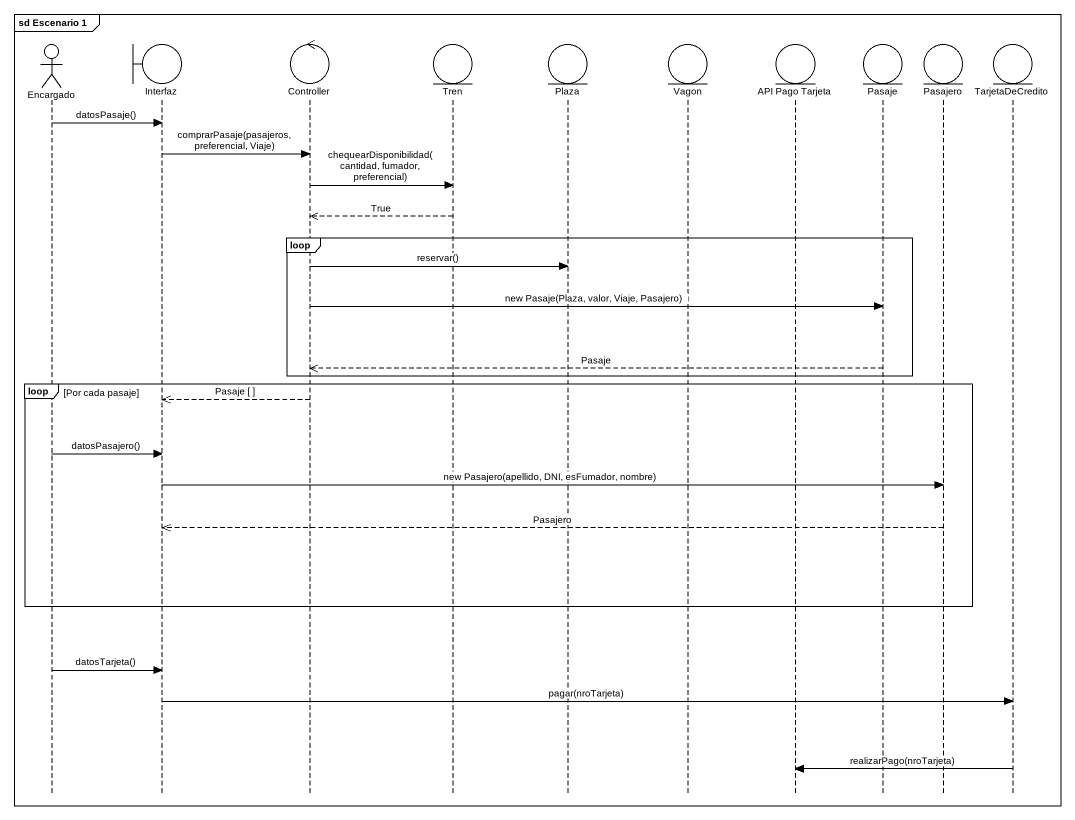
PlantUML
@startuml
mainframe sd Escenario 1
hide footbox
actor Encargado
boundary Interfaz
control Controller
entity Tren
entity Plaza
entity Vagon
entity "API Pago Tarjeta" as API_Pago_Tarjeta
entity Pasaje
entity Pasajero
entity TarjetaDeCredito

Encargado -> Interfaz : datosPasaje()
Interfaz -> Controller : comprarPasaje(pasajeros, preferencial, Viaje)
Controller -> Tren : chequearDisponibilidad(cantidad, fumador, preferencial)
Tren -->> Controller : True
loop
  Controller -> Plaza : reservar()
  Controller -> Pasaje : new Pasaje(Plaza, valor, Viaje, Pasajero)
  Pasaje -->> Controller : Pasaje
end
loop Por cada pasaje
  Controller -->> Interfaz : Pasaje [ ]
  Encargado -> Interfaz : datosPasajero()
  Interfaz -> Pasajero : new Pasajero(apellido, DNI, esFumador, nombre)
  Pasajero -->> Interfaz : Pasajero
end
Encargado -> Interfaz : datosTarjeta()
Interfaz -> TarjetaDeCredito : pagar(nroTarjeta)
TarjetaDeCredito -> API_Pago_Tarjeta : realizarPago(nroTarjeta)
@enduml
